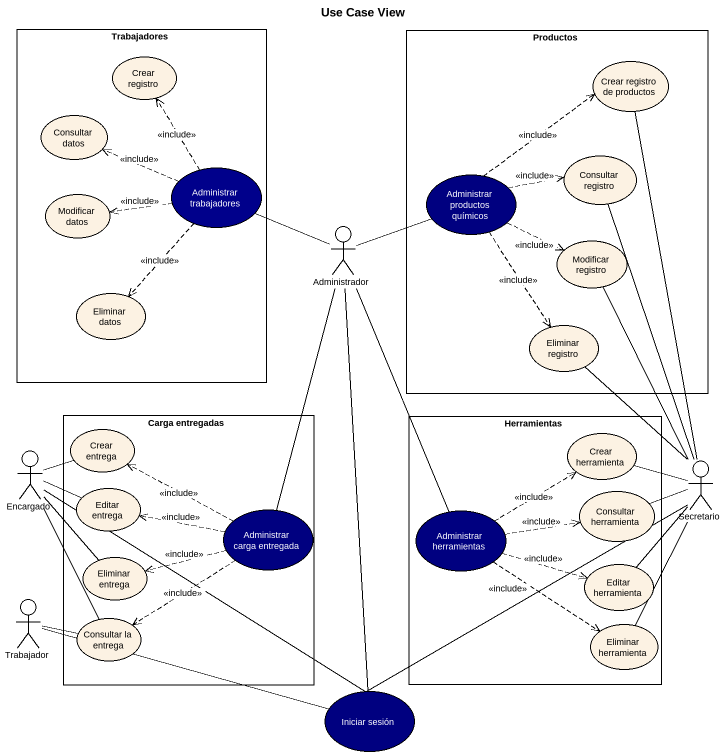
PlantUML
@startuml
title Use Case View
rectangle Trabajadores {
  usecase "Crear registro" as Crear_registro
  usecase "Consultar datos" as Consultar_datos
  usecase "Administrar trabajadores" as Administrar_trabajadores #00008B
  usecase "Modificar datos" as Modificar_datos
  usecase "Eliminar datos" as Eliminar_datos
}
rectangle Productos {
  usecase "Crear registro de productos" as Crear_registro_de_productos
  usecase "Consultar registro" as Consultar_registro
  usecase "Administrar productos químicos" as Administrar_productos #000080
  usecase "Modificar registro" as Modificar_registro
  usecase "Eliminar registro" as Eliminar_registro
}
actor Administrador
rectangle "Carga entregadas" as Carga_entregadas {
  usecase "Crear entrega" as Crear_entrega
  usecase "Editar entrega" as Editar_entrega
  usecase "Administrar carga entregada" as Administrar_carga_entregada #000080
  usecase "Eliminar entrega" as Eliminar_entrega
  usecase "Consultar la entrega" as Consultar_la_entrega
}
rectangle Herramientas {
  usecase "Crear herramienta" as Crear_herramienta
  usecase "Administrar herramientas" as Administrar_herramientas #000080
  usecase "Consultar herramienta" as Consultar_herramienta
  usecase "Editar herramienta" as Editar_herramienta
  usecase "Eliminar herramienta" as Eliminar_herramienta
}
actor Encargado
actor Secretario
actor Trabajador
usecase "Iniciar sesión" as Iniciar_sesión #000080
Administrar_trabajadores .up.> Crear_registro : <<include>>
Administrar_trabajadores .left.> Consultar_datos : <<include>>
Administrar_trabajadores .left.> Modificar_datos : <<include>>
Administrar_trabajadores ..> Eliminar_datos : <<include>>
Administrar_productos .up.> Crear_registro_de_productos : <<include>>
Administrar_productos .right.> Consultar_registro : <<include>>
Administrar_productos .right.> Modificar_registro : <<include>>
Administrar_productos ..> Eliminar_registro : <<include>>
Administrador -left- Administrar_trabajadores
Administrador -right- Administrar_productos
Administrador -- Administrar_carga_entregada
Administrador -- Administrar_herramientas
Administrador -- Iniciar_sesión
Encargado -right- Crear_entrega
Encargado -right- Editar_entrega
Encargado -- Eliminar_entrega
Encargado -- Consultar_la_entrega
Encargado -- Iniciar_sesión
Secretario -up- Crear_registro_de_productos
Secretario -up- Consultar_registro
Secretario -up- Modificar_registro
Secretario -up- Eliminar_registro
Secretario -left- Crear_herramienta
Secretario -left- Consultar_herramienta
Secretario -- Editar_herramienta
Secretario -- Eliminar_herramienta
Secretario -- Iniciar_sesión
Administrar_carga_entregada .left.> Crear_entrega : <<include>>
Administrar_carga_entregada .left.> Editar_entrega : <<include>>
Administrar_carga_entregada .left.> Eliminar_entrega : <<include>>
Administrar_carga_entregada ..> Consultar_la_entrega : <<include>>
Administrar_herramientas .right.> Crear_herramienta : <<include>>
Administrar_herramientas .right.> Consultar_herramienta : <<include>>
Administrar_herramientas .right.> Editar_herramienta : <<include>>
Administrar_herramientas ..> Eliminar_herramienta : <<include>>
Trabajador -right- Consultar_la_entrega
Trabajador -right- Iniciar_sesión
@enduml
